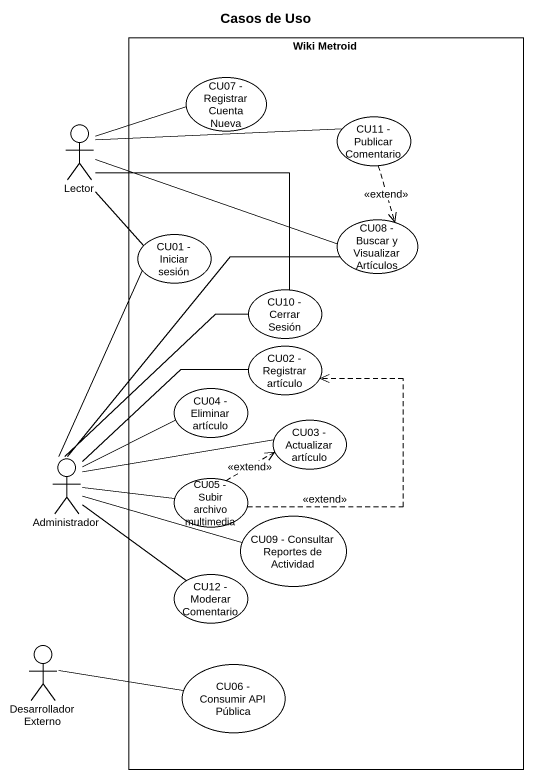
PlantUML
@startuml
title Casos de Uso
rectangle "Wiki Metroid" as Wiki_Metroid {
  usecase "CU07 - Registrar Cuenta Nueva" as CU07_Registrar_Cuenta_Nueva
  usecase "CU11 - Publicar Comentario" as CU11_Publicar_Comentario
  usecase "CU08 - Buscar y Visualizar Artículos" as CU08_Buscar_y_Visualizar
  usecase "CU01 - Iniciar sesión" as CU01_Iniciar_sesión
  usecase "CU10 - Cerrar Sesión" as CU10_Cerrar_Sesión
  usecase "CU02 - Registrar artículo" as CU02_Registrar_artículo
  usecase "CU04 - Eliminar artículo" as CU04_Eliminar_artículo
  usecase "CU03 - Actualizar artículo" as CU03_Actualizar_artículo
  usecase "CU05 - Subir archivo multimedia" as CU05_Subir_archivo
  usecase "CU09 - Consultar Reportes de Actividad" as CU09_Consultar_Reportes_de
  usecase "CU12 - Moderar Comentario" as CU12_Moderar_Comentario
  usecase "CU06 - Consumir API Pública" as CU06_Consumir_API_Pública
}
actor Lector
actor Administrador
actor "Desarrollador Externo" as Desarrollador_Externo
Lector -right- CU07_Registrar_Cuenta_Nueva
Lector -right- CU11_Publicar_Comentario
Lector -right- CU08_Buscar_y_Visualizar
Lector -- CU01_Iniciar_sesión
Lector -- CU10_Cerrar_Sesión
CU11_Publicar_Comentario ..> CU08_Buscar_y_Visualizar : <<extend>>
Administrador -up- CU08_Buscar_y_Visualizar
Administrador -up- CU01_Iniciar_sesión
Administrador -up- CU10_Cerrar_Sesión
Administrador -up- CU02_Registrar_artículo
Administrador -up- CU04_Eliminar_artículo
Administrador -right- CU03_Actualizar_artículo
Administrador -right- CU05_Subir_archivo
Administrador -right- CU09_Consultar_Reportes_de
Administrador -- CU12_Moderar_Comentario
CU05_Subir_archivo .up.> CU02_Registrar_artículo : <<extend>>
CU05_Subir_archivo .right.> CU03_Actualizar_artículo : <<extend>>
Desarrollador_Externo -right- CU06_Consumir_API_Pública
@enduml
